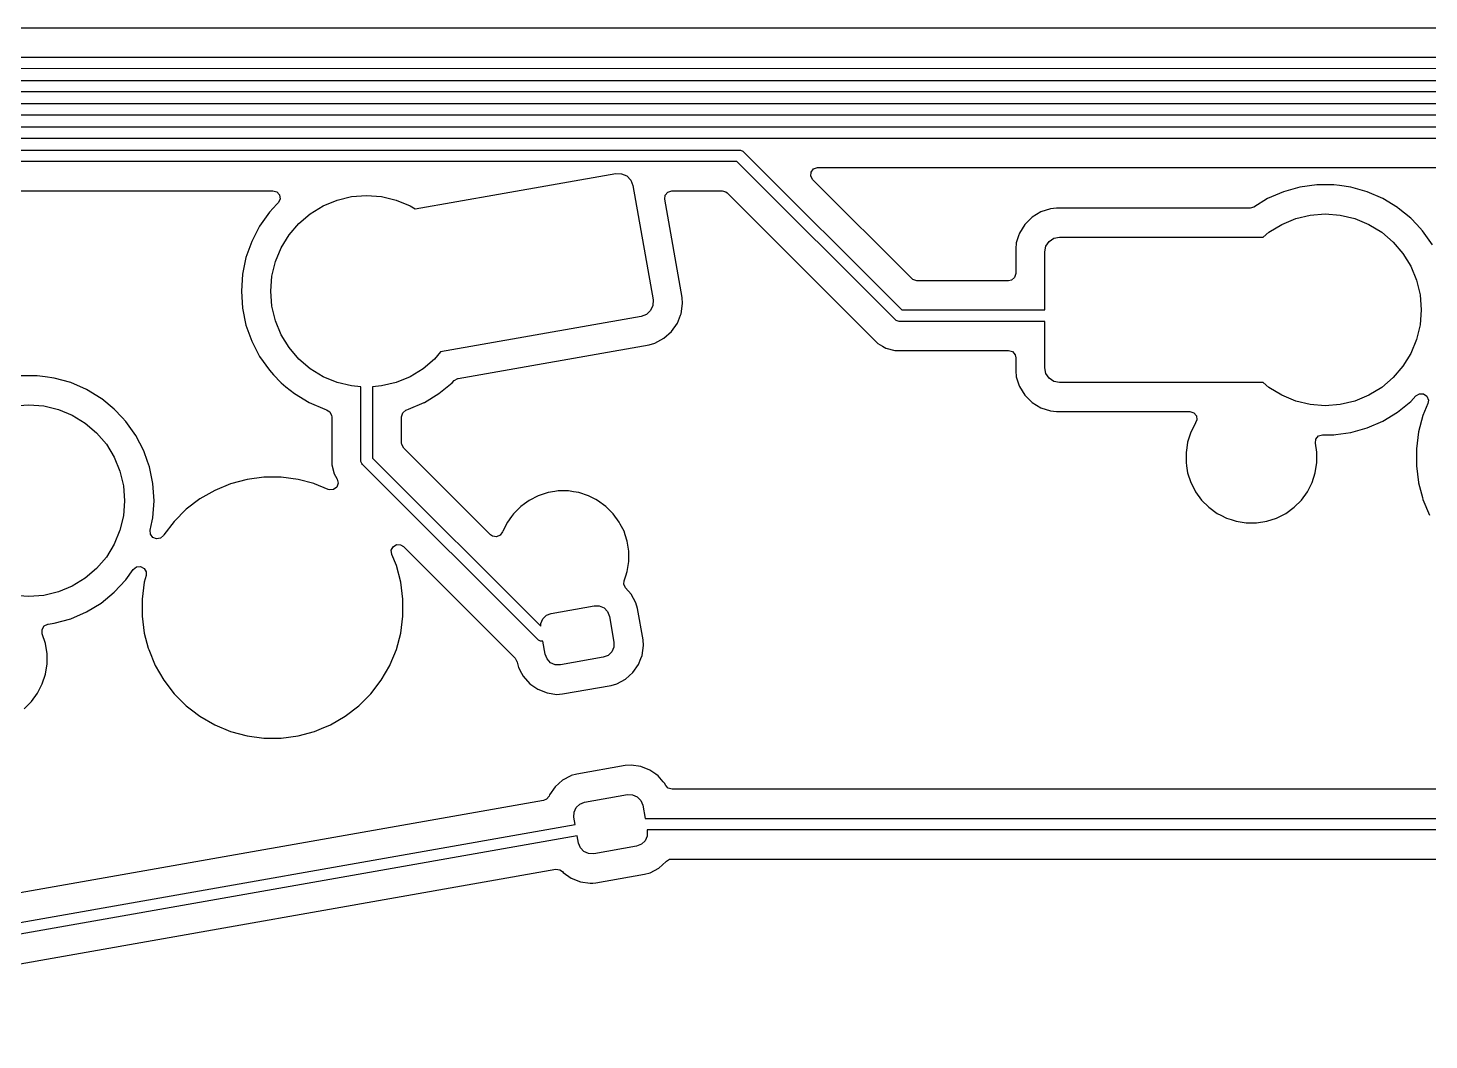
# Model space of a CAD drawing. Header units: millimetres. Extents: x 46 to 4458, y 59 to 1499.
# Drawn here: x 1920.02 to 1944.12, y 895.96 to 913.38 of the extents above; entities that cross this region are included whole.
import ezdxf

# ---------------------------------------------------------------- set-up
doc = ezdxf.new("R2010")
doc.units = ezdxf.units.MM
doc.layers.add('BLACK', color=7, linetype='Continuous')

msp = doc.modelspace()

# ---------------------------------------------------------------- linework, layer by layer
at = {"layer": 'BLACK', "linetype": 'Continuous'}
for p, q in [((1945.64005, 913.37919), (1909.27024, 913.37919)), ((1909.17167, 912.87677), (1945.90135, 912.87868)), ((1945.95965, 912.68061), (1909.22991, 912.67869)), ((1909.33736, 912.47677), (1946.06704, 912.47868)), ((1946.12534, 912.28061), (1909.39559, 912.27869)), ((1909.61456, 912.07677), (1946.23273, 912.07868)), ((1946.29102, 911.88061), (1909.67279, 911.87869)), ((1909.78025, 911.67677), (1946.39841, 911.67868)), ((1946.45671, 911.48061), (1909.83848, 911.47869)), ((1909.94593, 911.27677), (1932.25937, 911.27869)), ((1932.25937, 911.27869), (1932.27888, 911.27677)), ((1932.27888, 911.27677), (1932.31493, 911.26183)), ((1932.31493, 911.26183), (1935.05155, 908.5279)), ((1932.21606, 911.0806), (1910.00417, 911.07869)), ((1934.9527, 908.34666), (1932.21606, 911.0806)), ((1933.4873, 910.82783), (1933.49229, 910.89752)), ((1933.49229, 910.89752), (1933.53416, 910.95345)), ((1933.53416, 910.95345), (1933.59962, 910.97787)), ((1933.59962, 910.97787), (1933.60847, 910.97819)), ((1933.60847, 910.97819), (1946.35053, 910.97819)), ((1928.1156, 910.51843), (1930.13445, 910.87441)), ((1930.13445, 910.87441), (1930.23198, 910.87228)), ((1930.23198, 910.87228), (1930.32126, 910.833)), ((1930.32126, 910.833), (1930.38871, 910.76253)), ((1930.38871, 910.76253), (1930.42407, 910.67162)), ((1930.42407, 910.67162), (1930.77136, 908.70201)), ((1933.52079, 910.76651), (1933.4873, 910.82783)), ((1935.22067, 909.06662), (1933.52079, 910.76651)), ((1942.18852, 910.67989), (1941.89706, 910.63983)), ((1942.48272, 910.67989), (1942.18852, 910.67989)), ((1942.18852, 910.67989), (1942.18852, 910.67989)), ((1942.58071, 910.66642), (1942.48272, 910.67989)), ((1942.48272, 910.67989), (1942.48272, 910.67989)), ((1942.77417, 910.63983), (1942.58071, 910.66642)), ((1910.26554, 910.57819), (1924.23301, 910.57819)), ((1924.23301, 910.57819), (1924.30005, 910.5585)), ((1924.30005, 910.5585), (1924.3458, 910.5057)), ((1924.35575, 910.43654), (1924.32672, 910.37298)), ((1924.3458, 910.5057), (1924.35575, 910.43654)), ((1925.09694, 910.31912), (1925.33614, 910.4182)), ((1925.33614, 910.4182), (1925.5879, 910.47865)), ((1925.5879, 910.47865), (1925.84602, 910.49896)), ((1925.84602, 910.49896), (1926.10414, 910.47865)), ((1926.10414, 910.47865), (1926.3559, 910.4182)), ((1926.3559, 910.4182), (1926.5951, 910.31912)), ((1926.68228, 910.2657), (1928.11559, 910.51843)), ((1928.11559, 910.51843), (1928.1156, 910.51843)), ((1930.97442, 910.43266), (1930.98217, 910.50209)), ((1931.27294, 908.73967), (1930.97442, 910.43266)), ((1930.98217, 910.50209), (1931.02623, 910.55632)), ((1931.02623, 910.55632), (1931.09261, 910.57812)), ((1931.09261, 910.57812), (1931.09654, 910.57819)), ((1931.09654, 910.57819), (1931.95927, 910.57819)), ((1931.95927, 910.57819), (1932.02631, 910.5585)), ((1932.02631, 910.5585), (1932.04695, 910.54187)), ((1932.04695, 910.54187), (1934.52339, 908.06543)), ((1941.34394, 910.44325), (1941.10499, 910.29794)), ((1941.61377, 910.56045), (1941.34394, 910.44325)), ((1941.34394, 910.44325), (1941.34394, 910.44325)), ((1941.89706, 910.63983), (1941.61377, 910.56045)), ((1941.89706, 910.63983), (1941.89706, 910.63983)), ((1942.77418, 910.63983), (1942.77417, 910.63983)), ((1943.05746, 910.56045), (1942.77418, 910.63983)), ((1942.77418, 910.63983), (1942.77418, 910.63983)), ((1943.32729, 910.44325), (1943.05746, 910.56045)), ((1943.3273, 910.44325), (1943.32729, 910.44325)), ((1943.57866, 910.29039), (1943.3273, 910.44325)), ((1924.17395, 910.20928), (1924.0043, 909.96894)), ((1924.30165, 910.34601), (1924.17395, 910.20928)), ((1924.32364, 910.36956), (1924.30165, 910.34601)), ((1924.32672, 910.37298), (1924.32364, 910.36956)), ((1924.67929, 910.01569), (1924.87617, 910.18384)), ((1924.87617, 910.18384), (1925.09694, 910.31912)), ((1926.5951, 910.31912), (1926.68228, 910.2657)), ((1937.44128, 910.2142), (1937.29196, 910.1221)), ((1937.44129, 910.2142), (1937.44128, 910.2142)), ((1937.60782, 910.26939), (1937.44129, 910.2142)), ((1937.7106, 910.27989), (1937.60782, 910.26939)), ((1937.60782, 910.26939), (1937.60782, 910.26939)), ((1937.71062, 910.27989), (1937.7106, 910.27989)), ((1941.04056, 910.27989), (1937.71062, 910.27989)), ((1941.10499, 910.29794), (1941.04056, 910.27989)), ((1942.0775, 910.15907), (1942.33562, 910.17939)), ((1942.33562, 910.17939), (1942.59374, 910.15907)), ((1943.57867, 910.29039), (1943.57866, 910.29039)), ((1943.59106, 910.2803), (1943.57867, 910.29039)), ((1943.57867, 910.29039), (1943.57867, 910.29039)), ((1943.80688, 910.10473), (1943.59106, 910.2803)), ((1924.0043, 909.96894), (1923.86895, 909.70772)), ((1924.0043, 909.96894), (1924.0043, 909.96894)), ((1924.51114, 909.81881), (1924.67929, 910.01569)), ((1937.16791, 909.99805), (1937.07581, 909.84872)), ((1937.29196, 910.1221), (1937.16791, 909.99805)), ((1941.36577, 909.86427), (1941.58654, 909.99955)), ((1941.58654, 909.99955), (1941.82574, 910.09863)), ((1941.82574, 910.09863), (1942.0775, 910.15907)), ((1942.59374, 910.15907), (1942.8455, 910.09863)), ((1942.8455, 910.09863), (1943.0847, 909.99955)), ((1943.0847, 909.99955), (1943.30547, 909.86427)), ((1943.80688, 910.10472), (1943.80688, 910.10473)), ((1943.90724, 909.99727), (1943.80688, 910.10472)), ((1943.80688, 910.10472), (1943.80688, 910.10472)), ((1944.00769, 909.88971), (1943.90724, 909.99727)), ((1923.86895, 909.70772), (1923.77043, 909.43052)), ((1924.37586, 909.59804), (1924.51114, 909.81881)), ((1937.02062, 909.68218), (1937.01012, 909.5794)), ((1937.05998, 909.80096), (1937.02062, 909.68218)), ((1937.02062, 909.68218), (1937.02062, 909.68218)), ((1937.02062, 909.68218), (1937.02062, 909.68218)), ((1937.0758, 909.84872), (1937.05998, 909.80096)), ((1937.07581, 909.84872), (1937.0758, 909.84872)), ((1937.52965, 909.62506), (1937.58384, 909.70616)), ((1937.58384, 909.70616), (1937.66495, 909.76036)), ((1937.66495, 909.76036), (1937.76062, 909.77939)), ((1937.76062, 909.77939), (1939.81062, 909.77939)), ((1939.81062, 909.77939), (1941.26639, 909.77939)), ((1941.26639, 909.77939), (1941.36577, 909.86427)), ((1943.30547, 909.86427), (1943.50235, 909.69611)), ((1943.50235, 909.69611), (1943.6705, 909.49923)), ((1944.17734, 909.64937), (1944.00769, 909.88971)), ((1924.27678, 909.35884), (1924.37586, 909.59804)), ((1937.01012, 909.5794), (1937.01012, 909.1543)), ((1937.51062, 909.52939), (1937.52965, 909.62506)), ((1937.51062, 908.52855), (1937.51062, 909.52939)), ((1943.6705, 909.49923), (1943.80578, 909.27847)), ((1923.77042, 909.4305), (1923.71057, 909.14247)), ((1923.77043, 909.43052), (1923.77042, 909.4305)), ((1924.21633, 909.10708), (1924.27678, 909.35884)), ((1943.80578, 909.27847), (1943.90486, 909.03927)), ((1923.71057, 909.14247), (1923.69049, 908.84896)), ((1923.71057, 909.14247), (1923.71057, 909.14247)), ((1924.19602, 908.84896), (1924.21633, 909.10708)), ((1935.24131, 909.04999), (1935.22067, 909.06662)), ((1935.30835, 909.0303), (1935.24131, 909.04999)), ((1936.88612, 909.0303), (1935.30835, 909.0303)), ((1936.93763, 909.04151), (1936.88612, 909.0303)), ((1936.99043, 909.08726), (1936.93763, 909.04151)), ((1937.01012, 909.1543), (1936.99043, 909.08726)), ((1943.90486, 909.03927), (1943.96531, 908.7875)), ((1923.69049, 908.84896), (1923.71057, 908.55545)), ((1924.21633, 908.59084), (1924.19602, 908.84896)), ((1931.28045, 908.63662), (1931.27294, 908.73967)), ((1943.96531, 908.7875), (1943.98562, 908.52939)), ((1923.71057, 908.55545), (1923.71057, 908.55545)), ((1923.71057, 908.55545), (1923.77042, 908.26742)), ((1924.27678, 908.33908), (1924.21633, 908.59084)), ((1930.72995, 908.5152), (1930.65949, 908.44775)), ((1930.76924, 908.60448), (1930.72995, 908.5152)), ((1930.77136, 908.70201), (1930.76924, 908.60448)), ((1931.25502, 908.46303), (1931.28045, 908.63662)), ((1935.05155, 908.5279), (1937.51062, 908.52855)), ((1943.98562, 908.52939), (1943.96531, 908.27127)), ((1923.77042, 908.26742), (1923.77043, 908.2674)), ((1923.77043, 908.2674), (1923.86895, 907.9902)), ((1924.37586, 908.09988), (1924.27678, 908.33908)), ((1930.56857, 908.41239), (1928.6482, 908.07378)), ((1930.65949, 908.44775), (1930.56857, 908.41239)), ((1931.08962, 908.15627), (1931.19025, 908.29998)), ((1931.19025, 908.29998), (1931.24415, 908.43565)), ((1931.24415, 908.43565), (1931.25502, 908.46302)), ((1931.25502, 908.46302), (1931.25502, 908.46303)), ((1931.25502, 908.46303), (1931.25502, 908.46303)), ((1934.98875, 908.33172), (1934.9527, 908.34666)), ((1935.00825, 908.3298), (1934.98875, 908.33172)), ((1937.51062, 908.33047), (1935.00825, 908.3298)), ((1937.51062, 907.52939), (1937.51062, 908.33047)), ((1943.96531, 908.27127), (1943.90486, 908.01951)), ((1924.51114, 907.87911), (1924.37586, 908.09988)), ((1928.6482, 908.07378), (1927.11648, 907.80369)), ((1928.6482, 908.07378), (1928.6482, 908.07378)), ((1930.80414, 907.95637), (1930.95856, 908.03963)), ((1930.95856, 908.03963), (1931.08962, 908.15627)), ((1934.52339, 908.06543), (1934.5234, 908.06542)), ((1934.5234, 908.06542), (1934.52773, 908.06109)), ((1934.52773, 908.06109), (1934.52773, 908.06109)), ((1934.52773, 908.06109), (1934.63954, 907.94928)), ((1943.90486, 908.01951), (1943.80578, 907.7803)), ((1923.86895, 907.9902), (1924.0043, 907.72898)), ((1924.67929, 907.68223), (1924.51114, 907.87911)), ((1927.11648, 907.80369), (1927.01275, 907.68223)), ((1928.58738, 907.55483), (1930.70473, 907.92818)), ((1930.70473, 907.92818), (1930.80414, 907.95637)), ((1934.63954, 907.94928), (1934.7192, 907.90329)), ((1934.7192, 907.90329), (1934.77647, 907.87023)), ((1934.77647, 907.87023), (1934.9292, 907.8293)), ((1934.9292, 907.8293), (1934.9292, 907.8293)), ((1934.9292, 907.8293), (1935.09491, 907.8293)), ((1935.09491, 907.8293), (1935.09492, 907.8293)), ((1935.09492, 907.8293), (1936.88612, 907.8293)), ((1936.88612, 907.8293), (1936.95316, 907.80962)), ((1936.95316, 907.80962), (1936.99891, 907.75681)), ((1936.99891, 907.75681), (1937.01012, 907.7053)), ((1943.80578, 907.7803), (1943.6705, 907.55954)), ((1924.0043, 907.72898), (1924.0043, 907.72898)), ((1924.0043, 907.72898), (1924.17395, 907.48864)), ((1924.87617, 907.51408), (1924.67929, 907.68223)), ((1925.09694, 907.3788), (1924.87617, 907.51408)), ((1926.81587, 907.51408), (1926.5951, 907.3788)), ((1927.01275, 907.68223), (1926.81587, 907.51408)), ((1927.42209, 907.34936), (1928.58738, 907.55483)), ((1928.58738, 907.55483), (1928.58738, 907.55483)), ((1937.01012, 907.7053), (1937.01012, 907.47937)), ((1937.52965, 907.43372), (1937.51062, 907.52939)), ((1943.6705, 907.55954), (1943.50235, 907.36266)), ((1920.18065, 907.39538), (1919.88646, 907.39538)), ((1920.18066, 907.39538), (1920.18065, 907.39538)), ((1920.31737, 907.37659), (1920.18066, 907.39538)), ((1920.47211, 907.35532), (1920.31737, 907.37659)), ((1920.47212, 907.35532), (1920.47211, 907.35532)), ((1920.47211, 907.35532), (1920.47211, 907.35532)), ((1920.7554, 907.27595), (1920.47212, 907.35532)), ((1921.02523, 907.15875), (1920.7554, 907.27595)), ((1924.17395, 907.48864), (1924.24482, 907.41276)), ((1924.24482, 907.41276), (1924.37259, 907.27595)), ((1924.37259, 907.27595), (1924.37476, 907.27362)), ((1924.37476, 907.27362), (1924.4586, 907.20542)), ((1925.33614, 907.27972), (1925.09694, 907.3788)), ((1925.5879, 907.21927), (1925.33614, 907.27972)), ((1926.3559, 907.27972), (1926.10414, 907.21927)), ((1926.5951, 907.3788), (1926.3559, 907.27972)), ((1927.08907, 907.08796), (1927.31728, 907.27363)), ((1927.31728, 907.27363), (1927.35301, 907.31189)), ((1927.35301, 907.31189), (1927.41315, 907.34744)), ((1927.41315, 907.34744), (1927.42209, 907.34936)), ((1937.01012, 907.47937), (1937.02062, 907.37659)), ((1937.02062, 907.37659), (1937.02062, 907.37659)), ((1937.02062, 907.37659), (1937.06622, 907.23898)), ((1937.58384, 907.35261), (1937.52965, 907.43372)), ((1937.66495, 907.29842), (1937.58384, 907.35261)), ((1937.76062, 907.27939), (1937.66495, 907.29842)), ((1939.68562, 907.27939), (1937.76062, 907.27939)), ((1941.26639, 907.27939), (1939.68562, 907.27939)), ((1941.36577, 907.19451), (1941.26639, 907.27939)), ((1943.50235, 907.36266), (1943.30547, 907.19451)), ((1921.02524, 907.15874), (1921.02523, 907.15875)), ((1921.2766, 907.00588), (1921.02524, 907.15874)), ((1924.4586, 907.20542), (1924.60297, 907.08796)), ((1924.60297, 907.08796), (1924.60297, 907.08796)), ((1924.60297, 907.08796), (1924.60297, 907.08796)), ((1924.60297, 907.08796), (1924.85434, 906.9351)), ((1925.7471, 907.20675), (1925.5879, 907.21927)), ((1925.74794, 905.91883), (1925.7471, 907.20675)), ((1926.10414, 907.21927), (1925.94519, 907.20677)), ((1925.94519, 907.20677), (1925.94599, 905.97711)), ((1926.84029, 906.93668), (1927.08907, 907.08796)), ((1937.06622, 907.23898), (1937.07581, 907.21005)), ((1937.07581, 907.21005), (1937.16791, 907.06073)), ((1937.16791, 907.06073), (1937.29196, 906.93668)), ((1941.58654, 907.05923), (1941.36577, 907.19451)), ((1941.82574, 906.96014), (1941.58654, 907.05923)), ((1943.0847, 907.05923), (1942.8455, 906.96014)), ((1943.30547, 907.19451), (1943.0847, 907.05923)), ((1943.80688, 906.95405), (1943.89511, 907.04852)), ((1943.89511, 907.04852), (1943.95525, 907.08408)), ((1943.95525, 907.08408), (1944.02507, 907.08148)), ((1944.02507, 907.08148), (1944.0824, 907.04154)), ((1944.0824, 907.04154), (1944.10904, 906.97695)), ((1919.77544, 906.87457), (1920.03356, 906.89488)), ((1920.03356, 906.89488), (1920.29167, 906.87457)), ((1920.29167, 906.87457), (1920.54343, 906.81413)), ((1920.54343, 906.81413), (1920.78264, 906.71504)), ((1921.27661, 907.00588), (1921.2766, 907.00588)), ((1921.2766, 907.00588), (1921.2766, 907.00588)), ((1921.28957, 906.99533), (1921.27661, 907.00588)), ((1921.50481, 906.82022), (1921.28957, 906.99533)), ((1921.50482, 906.82022), (1921.50481, 906.82022)), ((1921.50481, 906.82022), (1921.50481, 906.82022)), ((1921.63869, 906.67688), (1921.50482, 906.82022)), ((1924.85434, 906.9351), (1924.85434, 906.9351)), ((1924.85434, 906.9351), (1925.12418, 906.81789)), ((1925.12418, 906.81789), (1925.15497, 906.80927)), ((1925.15497, 906.80927), (1925.21422, 906.77222)), ((1926.4662, 906.7569), (1926.51901, 906.80266)), ((1926.51901, 906.80266), (1926.53707, 906.80927)), ((1926.53707, 906.80927), (1926.56786, 906.81789)), ((1926.56786, 906.81789), (1926.83769, 906.9351)), ((1926.56786, 906.81789), (1926.56786, 906.81789)), ((1926.83769, 906.9351), (1926.8377, 906.9351)), ((1926.8377, 906.9351), (1926.84029, 906.93668)), ((1937.29196, 906.93668), (1937.44129, 906.84457)), ((1937.44129, 906.84457), (1937.60782, 906.78939)), ((1937.60782, 906.78939), (1937.71061, 906.77889)), ((1942.0775, 906.8997), (1941.82574, 906.96014)), ((1942.33562, 906.87939), (1942.0775, 906.8997)), ((1942.59374, 906.8997), (1942.33562, 906.87939)), ((1942.8455, 906.96014), (1942.59374, 906.8997)), ((1943.57867, 906.76839), (1943.80688, 906.95405)), ((1944.10029, 906.91643), (1944.01577, 906.71238)), ((1944.10904, 906.97695), (1944.10029, 906.91643)), ((1920.78264, 906.71504), (1921.0034, 906.57976)), ((1921.0034, 906.57976), (1921.20028, 906.41161)), ((1921.70562, 906.60521), (1921.63869, 906.67688)), ((1921.87527, 906.36487), (1921.70562, 906.60521)), ((1925.21422, 906.77222), (1925.24403, 906.70903)), ((1925.24403, 906.70903), (1925.24552, 906.68986)), ((1925.24552, 906.68986), (1925.24552, 906.02501)), ((1926.44652, 906.68986), (1926.4662, 906.7569)), ((1926.44652, 906.23843), (1926.44652, 906.68986)), ((1937.71061, 906.77889), (1939.63774, 906.77889)), ((1939.63774, 906.77889), (1939.63775, 906.77889)), ((1939.63775, 906.77889), (1940.00467, 906.77889)), ((1940.00467, 906.77889), (1940.07171, 906.7592)), ((1940.10301, 906.57928), (1940.02258, 906.42143)), ((1940.07171, 906.7592), (1940.11746, 906.7064)), ((1940.10499, 906.58201), (1940.10301, 906.57928)), ((1940.1274, 906.63724), (1940.10499, 906.58201)), ((1940.11746, 906.7064), (1940.1274, 906.63724)), ((1943.05746, 906.49832), (1943.3273, 906.61553)), ((1943.3273, 906.61553), (1943.57867, 906.76839)), ((1944.01577, 906.71238), (1943.93962, 906.42818)), ((1921.20028, 906.41161), (1921.36843, 906.21473)), ((1921.87528, 906.36486), (1921.87527, 906.36487)), ((1922.01063, 906.10365), (1921.87528, 906.36486)), ((1921.87528, 906.36486), (1921.87528, 906.36486)), ((1940.02258, 906.42143), (1939.96783, 906.25294)), ((1940.02258, 906.42143), (1940.02258, 906.42143)), ((1942.17512, 906.30478), (1942.22012, 906.35823)), ((1942.22012, 906.35823), (1942.28687, 906.37887)), ((1942.28687, 906.37887), (1942.28864, 906.37889)), ((1942.28864, 906.37889), (1942.48272, 906.37889)), ((1942.48272, 906.37889), (1942.51414, 906.38321)), ((1942.51414, 906.38321), (1942.77417, 906.41895)), ((1942.77417, 906.41895), (1943.05746, 906.49832)), ((1943.93962, 906.42818), (1943.90122, 906.1365)), ((1921.36843, 906.21473), (1921.50372, 905.99397)), ((1922.07651, 905.91828), (1922.01063, 906.10365)), ((1926.44935, 906.21208), (1926.44652, 906.23843)), ((1926.48284, 906.15075), (1926.44935, 906.21208)), ((1927.28228, 905.35131), (1926.48284, 906.15075)), ((1939.94517, 906.10983), (1939.94012, 906.07797)), ((1939.94012, 906.07797), (1939.94012, 905.90081)), ((1939.96783, 906.25294), (1939.94517, 906.10983)), ((1942.16617, 906.23549), (1942.17512, 906.30478)), ((1942.19112, 906.07797), (1942.16617, 906.23549)), ((1942.19112, 905.90081), (1942.19112, 906.07797)), ((1943.90122, 906.1365), (1943.90122, 906.13649)), ((1943.90122, 906.13649), (1943.90122, 905.84229)), ((1921.50372, 905.99397), (1921.6028, 905.75476)), ((1922.10915, 905.82644), (1922.07651, 905.91828)), ((1922.10915, 905.82643), (1922.10915, 905.82644)), ((1922.15064, 905.62678), (1922.10915, 905.82643)), ((1925.24552, 906.02501), (1925.24552, 906.02499)), ((1925.24552, 906.02499), (1925.24552, 905.85928)), ((1925.24552, 905.85928), (1925.24552, 905.85928)), ((1925.24552, 905.85928), (1925.28644, 905.70655)), ((1925.76287, 905.88278), (1925.74794, 905.91883)), ((1925.77531, 905.86762), (1925.76287, 905.88278)), ((1928.80063, 902.84502), (1925.77531, 905.86762)), ((1925.94599, 905.97711), (1928.84012, 903.08558)), ((1939.94012, 905.90081), (1939.94945, 905.8419)), ((1939.94945, 905.8419), (1939.96783, 905.72583)), ((1942.16341, 905.72583), (1942.19112, 905.90081)), ((1943.90122, 905.84229), (1943.90122, 905.84227)), ((1943.90122, 905.84227), (1943.93873, 905.55735)), ((1921.6028, 905.75476), (1921.66324, 905.503)), ((1922.169, 905.53839), (1922.15064, 905.62678)), ((1923.78794, 905.61107), (1923.50375, 905.53492)), ((1924.07962, 905.64947), (1923.78794, 905.61107)), ((1924.07963, 905.64947), (1924.07962, 905.64947)), ((1924.37385, 905.64947), (1924.07963, 905.64947)), ((1924.07963, 905.64947), (1924.07963, 905.64947)), ((1924.37386, 905.64947), (1924.37385, 905.64947)), ((1924.37385, 905.64947), (1924.37385, 905.64947)), ((1924.66554, 905.61107), (1924.37386, 905.64947)), ((1924.93677, 905.53839), (1924.66554, 905.61107)), ((1924.66554, 905.61107), (1924.66554, 905.61107)), ((1924.66554, 905.61107), (1924.66554, 905.61107)), ((1925.28644, 905.70655), (1925.30846, 905.66841)), ((1925.30846, 905.66841), (1925.30846, 905.66841)), ((1925.30846, 905.66841), (1925.30846, 905.66841)), ((1925.30846, 905.66841), (1925.33987, 905.61402)), ((1925.33987, 905.61402), (1925.35634, 905.54612)), ((1939.96783, 905.72583), (1940.02258, 905.55735)), ((1942.10866, 905.55735), (1942.16341, 905.72583)), ((1921.66324, 905.503), (1921.68356, 905.24488)), ((1922.18908, 905.24488), (1922.169, 905.53839)), ((1923.23193, 905.42233), (1922.97715, 905.27523)), ((1923.23195, 905.42234), (1923.23193, 905.42233)), ((1923.50375, 905.53492), (1923.23195, 905.42234)), ((1924.94973, 905.53492), (1924.93677, 905.53839)), ((1925.18503, 905.43746), (1924.94973, 905.53492)), ((1925.20901, 905.43026), (1925.18503, 905.43746)), ((1925.27856, 905.4369), (1925.20901, 905.43026)), ((1925.33348, 905.48009), (1925.27856, 905.4369)), ((1925.35634, 905.54612), (1925.33348, 905.48009)), ((1927.97669, 904.6569), (1927.28228, 905.35131)), ((1928.96601, 905.38499), (1928.79752, 905.33025)), ((1929.08266, 905.40347), (1928.96601, 905.38499)), ((1929.14098, 905.4127), (1929.08266, 905.40347)), ((1929.31814, 905.4127), (1929.14098, 905.4127)), ((1929.40147, 905.39951), (1929.31814, 905.4127)), ((1929.49312, 905.38499), (1929.40147, 905.39951)), ((1929.6616, 905.33025), (1929.49312, 905.38499)), ((1940.02258, 905.55735), (1940.02258, 905.55735)), ((1940.02258, 905.55735), (1940.08446, 905.43589)), ((1940.08446, 905.43589), (1940.10301, 905.3995)), ((1940.10301, 905.3995), (1940.20714, 905.25617)), ((1941.9241, 905.25617), (1942.02823, 905.3995)), ((1942.02823, 905.3995), (1942.10866, 905.55735)), ((1943.93873, 905.55735), (1943.93962, 905.55059)), ((1943.93962, 905.55059), (1944.00665, 905.30044)), ((1921.68356, 905.24488), (1921.66324, 904.98677)), ((1922.169, 904.95137), (1922.18908, 905.24488)), ((1922.97713, 905.27522), (1922.74373, 905.09612)), ((1922.97715, 905.27523), (1922.97713, 905.27522)), ((1928.49635, 905.14568), (1928.37108, 905.02042)), ((1928.56127, 905.19285), (1928.49635, 905.14569)), ((1928.49635, 905.14569), (1928.49635, 905.14568)), ((1928.49635, 905.14568), (1928.49635, 905.14568)), ((1928.63967, 905.24982), (1928.56127, 905.19285)), ((1928.79752, 905.33025), (1928.63967, 905.24982)), ((1928.79752, 905.33025), (1928.79752, 905.33025)), ((1929.66161, 905.33025), (1929.6616, 905.33025)), ((1929.78692, 905.26639), (1929.66161, 905.33025)), ((1929.81945, 905.24982), (1929.78692, 905.26639)), ((1929.96278, 905.14569), (1929.81945, 905.24982)), ((1930.08805, 905.02042), (1929.96278, 905.14569)), ((1940.20714, 905.25617), (1940.33241, 905.1309)), ((1940.33241, 905.1309), (1940.47573, 905.02677)), ((1941.65551, 905.02677), (1941.79883, 905.1309)), ((1941.79883, 905.1309), (1941.9241, 905.25617)), ((1944.00665, 905.30044), (1944.01577, 905.26639)), ((1944.01577, 905.26639), (1944.12835, 904.99459)), ((1921.66324, 904.98677), (1921.6028, 904.735)), ((1922.12417, 904.73563), (1922.15795, 904.89816)), ((1922.15795, 904.89816), (1922.169, 904.95137)), ((1922.53569, 904.88808), (1922.35659, 904.65468)), ((1922.74372, 905.09612), (1922.53569, 904.88809)), ((1922.53569, 904.88809), (1922.53569, 904.88808)), ((1922.74373, 905.09612), (1922.74372, 905.09612)), ((1928.26695, 904.87709), (1928.18652, 904.71925)), ((1928.33801, 904.97491), (1928.26695, 904.87709)), ((1928.37108, 905.02042), (1928.33801, 904.97491)), ((1928.37108, 905.02042), (1928.37108, 905.02042)), ((1928.37108, 905.02042), (1928.37108, 905.02042)), ((1930.19218, 904.87709), (1930.08805, 905.02042)), ((1930.20934, 904.84342), (1930.19218, 904.87709)), ((1940.47573, 905.02677), (1940.5389, 904.99458)), ((1940.5389, 904.99458), (1940.63358, 904.94635)), ((1940.63358, 904.94635), (1940.63358, 904.94634)), ((1940.63358, 904.94634), (1940.71782, 904.91897)), ((1940.71782, 904.91897), (1940.80206, 904.8916)), ((1940.80206, 904.8916), (1940.97704, 904.86389)), ((1940.97704, 904.86389), (1940.97704, 904.86389)), ((1940.97704, 904.86389), (1941.1542, 904.86389)), ((1941.1542, 904.86389), (1941.32917, 904.8916)), ((1941.1542, 904.86389), (1941.1542, 904.86389)), ((1941.32917, 904.8916), (1941.49766, 904.94635)), ((1941.49766, 904.94635), (1941.65551, 905.02677)), ((1921.6028, 904.735), (1921.50372, 904.4958)), ((1922.1284, 904.66985), (1922.12417, 904.73563)), ((1922.16892, 904.61293), (1922.1284, 904.66985)), ((1922.35296, 904.64839), (1922.30239, 904.60018)), ((1922.35658, 904.65466), (1922.35296, 904.64839)), ((1922.35659, 904.65468), (1922.35658, 904.65466)), ((1928.00966, 904.6333), (1927.97669, 904.6569)), ((1928.07851, 904.62139), (1928.00966, 904.6333)), ((1928.14286, 904.64859), (1928.07851, 904.62139)), ((1928.1823, 904.70626), (1928.14286, 904.64859)), ((1928.18652, 904.71925), (1928.1823, 904.70626)), ((1930.27261, 904.71925), (1930.20934, 904.84342)), ((1930.27261, 904.71924), (1930.27261, 904.71925)), ((1930.29359, 904.65467), (1930.27261, 904.71924)), ((1930.32735, 904.55076), (1930.29359, 904.65467)), ((1921.50372, 904.4958), (1921.36843, 904.27504)), ((1922.23379, 904.58696), (1922.16892, 904.61293)), ((1922.30239, 904.60018), (1922.23379, 904.58696)), ((1926.26915, 904.39059), (1926.30043, 904.45307)), ((1926.27662, 904.32112), (1926.26915, 904.39059)), ((1926.30043, 904.45307), (1926.36052, 904.48872)), ((1926.36052, 904.48872), (1926.43034, 904.48623)), ((1926.43034, 904.48623), (1926.47886, 904.45626)), ((1926.47886, 904.45626), (1928.39788, 902.53724)), ((1930.35506, 904.37578), (1930.32735, 904.55076)), ((1921.36843, 904.27504), (1921.20028, 904.07816)), ((1926.35659, 904.12806), (1926.27662, 904.32112)), ((1930.32735, 904.02365), (1930.35506, 904.19862)), ((1930.35506, 904.19862), (1930.35506, 904.37578)), ((1921.0034, 903.91), (1920.78264, 903.77472)), ((1921.20028, 904.07816), (1921.0034, 903.91)), ((1921.70562, 903.88456), (1921.83003, 904.06081)), ((1921.83003, 904.06081), (1921.88477, 904.10422)), ((1921.88477, 904.10422), (1921.9543, 904.11115)), ((1921.9543, 904.11115), (1922.01653, 904.07939)), ((1922.01653, 904.07939), (1922.05172, 904.01903)), ((1922.05111, 903.95721), (1922.02074, 903.84387)), ((1922.05172, 904.01903), (1922.05111, 903.95721)), ((1926.43274, 903.84387), (1926.35659, 904.12806)), ((1930.27538, 903.86369), (1930.30364, 903.95068)), ((1930.30364, 903.95068), (1930.32735, 904.02365)), ((1920.54343, 903.67564), (1920.29167, 903.6152)), ((1920.78264, 903.77472), (1920.54343, 903.67564)), ((1921.27661, 903.48388), (1921.50482, 903.66955)), ((1921.50482, 903.66955), (1921.70562, 903.88456)), ((1922.02074, 903.84387), (1921.98234, 903.55219)), ((1922.02074, 903.84387), (1922.02074, 903.84387)), ((1926.47114, 903.55218), (1926.43274, 903.84387)), ((1930.27081, 903.8061), (1930.27538, 903.86369)), ((1930.30067, 903.74294), (1930.27081, 903.8061)), ((1930.39777, 903.63383), (1930.30067, 903.74294)), ((1920.03356, 903.59488), (1919.77544, 903.6152)), ((1920.29167, 903.6152), (1920.03356, 903.59488)), ((1921.02524, 903.33102), (1921.27661, 903.48388)), ((1921.98234, 903.55219), (1921.98234, 903.55217)), ((1921.98234, 903.55217), (1921.98234, 903.25797)), ((1926.47114, 903.25796), (1926.47114, 903.55218)), ((1929.02175, 903.30621), (1929.76036, 903.43645)), ((1929.76036, 903.43645), (1929.84813, 903.43454)), ((1929.84813, 903.43454), (1929.92849, 903.39918)), ((1930.47826, 903.48455), (1930.39777, 903.63383)), ((1930.50551, 903.38846), (1930.47826, 903.48455)), ((1920.47211, 903.13444), (1920.7554, 903.21382)), ((1920.7554, 903.21382), (1921.02524, 903.33102)), ((1921.98234, 903.25797), (1921.98234, 903.25795)), ((1921.98234, 903.25795), (1922.02072, 902.96641)), ((1926.43274, 902.96627), (1926.47114, 903.25796)), ((1928.84116, 903.13333), (1928.87652, 903.21369)), ((1928.87652, 903.21369), (1928.93993, 903.2744)), ((1928.93993, 903.2744), (1929.02175, 903.30621)), ((1929.92849, 903.39918), (1929.98919, 903.33576)), ((1929.98919, 903.33576), (1930.02101, 903.25394)), ((1930.02101, 903.25394), (1930.09915, 902.81078)), ((1930.60045, 902.85008), (1930.50551, 903.38846)), ((1920.26372, 903.02864), (1920.2998, 903.08847)), ((1920.26572, 902.9588), (1920.26372, 903.02864)), ((1920.26696, 902.95498), (1920.26572, 902.9588)), ((1920.3217, 902.78649), (1920.26696, 902.95498)), ((1920.26696, 902.95498), (1920.26696, 902.95498)), ((1920.2998, 903.08847), (1920.3625, 903.1193)), ((1920.3625, 903.1193), (1920.36675, 903.11996)), ((1920.36675, 903.11996), (1920.47211, 903.13444)), ((1922.02072, 902.96641), (1922.02074, 902.96627)), ((1922.02074, 902.96627), (1922.09038, 902.70639)), ((1926.35659, 902.68208), (1926.43274, 902.96627)), ((1928.84012, 903.08558), (1928.84116, 903.13333)), ((1920.34942, 902.61152), (1920.3217, 902.78649)), ((1922.09038, 902.70639), (1922.09689, 902.68208)), ((1928.83668, 902.83009), (1928.80063, 902.84502)), ((1928.85619, 902.82817), (1928.83668, 902.83009)), ((1928.87756, 902.82823), (1928.85619, 902.82817)), ((1928.91738, 902.6024), (1928.87756, 902.82823)), ((1930.09724, 902.72301), (1930.06188, 902.64265)), ((1930.09915, 902.81078), (1930.09724, 902.72301)), ((1930.58312, 902.58265), (1930.6077, 902.75046)), ((1930.6077, 902.75046), (1930.60045, 902.85008)), ((1920.34942, 902.43436), (1920.34942, 902.61152)), ((1922.09689, 902.68208), (1922.20947, 902.41028)), ((1926.24939, 902.42327), (1926.35659, 902.68208)), ((1926.35659, 902.68208), (1926.35659, 902.68208)), ((1926.35659, 902.68208), (1926.35659, 902.68208)), ((1928.39788, 902.53724), (1928.43137, 902.47591)), ((1928.43137, 902.47591), (1928.43232, 902.47109)), ((1928.43232, 902.47109), (1928.43288, 902.46788)), ((1928.43288, 902.46788), (1928.43289, 902.46788)), ((1928.43289, 902.46788), (1928.46013, 902.37179)), ((1928.9492, 902.52058), (1928.91738, 902.6024)), ((1929.00991, 902.45716), (1928.9492, 902.52058)), ((1929.09027, 902.4218), (1929.00991, 902.45716)), ((1929.91664, 902.55012), (1929.17804, 902.41989)), ((1929.99846, 902.58194), (1929.91664, 902.55012)), ((1930.06188, 902.64265), (1929.99846, 902.58194)), ((1930.52051, 902.42505), (1930.5608, 902.52648)), ((1930.5608, 902.52648), (1930.58312, 902.58265)), ((1920.26696, 902.0909), (1920.3217, 902.25938)), ((1920.3217, 902.25938), (1920.34942, 902.43436)), ((1922.20947, 902.41028), (1922.20948, 902.41026)), ((1922.20948, 902.41026), (1922.35658, 902.15548)), ((1926.0969, 902.15547), (1926.244, 902.41027)), ((1926.244, 902.41027), (1926.24939, 902.42327)), ((1928.46013, 902.37179), (1928.46013, 902.37179)), ((1928.46013, 902.37179), (1928.46013, 902.37179)), ((1928.46013, 902.37179), (1928.5114, 902.2767)), ((1928.5114, 902.2767), (1928.54063, 902.2225)), ((1928.54063, 902.2225), (1928.65337, 902.09581)), ((1929.17804, 902.41989), (1929.09027, 902.4218)), ((1930.29654, 902.17336), (1930.42323, 902.28611)), ((1930.42323, 902.28611), (1930.52051, 902.42504)), ((1930.52051, 902.42504), (1930.52051, 902.42505)), ((1930.52051, 902.42505), (1930.52051, 902.42505)), ((1920.18653, 901.93305), (1920.26696, 902.0909)), ((1922.35658, 902.15548), (1922.35659, 902.15547)), ((1922.35659, 902.15547), (1922.53569, 901.92206)), ((1925.91779, 901.92206), (1926.0969, 902.15547)), ((1928.65337, 902.09581), (1928.65337, 902.09581)), ((1928.65337, 902.09581), (1928.7923, 901.99854)), ((1928.7923, 901.99854), (1928.7923, 901.99854)), ((1928.7923, 901.99854), (1928.94991, 901.93592)), ((1929.21734, 901.9186), (1930.05116, 902.06562)), ((1930.05116, 902.06562), (1930.14726, 902.09287)), ((1930.14726, 902.09287), (1930.29654, 902.17336)), ((1919.95713, 901.66445), (1920.0824, 901.78972)), ((1920.0824, 901.78972), (1920.18653, 901.93305)), ((1922.53569, 901.92206), (1922.53569, 901.92205)), ((1922.53569, 901.92205), (1922.74372, 901.71403)), ((1925.70975, 901.71402), (1925.91779, 901.92206)), ((1928.94991, 901.93592), (1929.11772, 901.91134)), ((1929.11772, 901.91134), (1929.16154, 901.91453)), ((1929.11772, 901.91134), (1929.11772, 901.91134)), ((1929.11772, 901.91134), (1929.11772, 901.91134)), ((1929.16154, 901.91453), (1929.21734, 901.9186)), ((1922.74372, 901.71403), (1922.74373, 901.71402)), ((1922.74373, 901.71402), (1922.8358, 901.64337)), ((1922.8358, 901.64337), (1922.97714, 901.53492)), ((1922.97714, 901.53492), (1922.97715, 901.53491)), ((1922.97715, 901.53491), (1923.23193, 901.38781)), ((1925.22154, 901.38781), (1925.47634, 901.53492)), ((1925.47634, 901.53492), (1925.70975, 901.71402)), ((1923.23193, 901.38781), (1923.23195, 901.38781)), ((1923.23195, 901.38781), (1923.50375, 901.27522)), ((1923.50375, 901.27522), (1923.50375, 901.27522)), ((1923.50375, 901.27522), (1923.50375, 901.27522)), ((1923.50375, 901.27522), (1923.78794, 901.19907)), ((1924.66554, 901.19907), (1924.94973, 901.27522)), ((1924.94973, 901.27522), (1925.07064, 901.32531)), ((1925.07064, 901.32531), (1925.22153, 901.38781)), ((1925.22153, 901.38781), (1925.22154, 901.38781)), ((1925.22154, 901.38781), (1925.22154, 901.38781)), ((1923.78794, 901.19907), (1924.07963, 901.16067)), ((1924.07963, 901.16067), (1924.07964, 901.16067)), ((1924.07964, 901.16067), (1924.37384, 901.16067)), ((1924.37384, 901.16067), (1924.37385, 901.16067)), ((1924.37385, 901.16067), (1924.66554, 901.19907)), ((1929.46027, 900.54085), (1929.36418, 900.5136)), ((1929.46028, 900.54085), (1929.46027, 900.54085)), ((1930.29409, 900.68788), (1929.46028, 900.54085)), ((1930.29411, 900.68788), (1930.29409, 900.68788)), ((1930.39371, 900.69513), (1930.29411, 900.68788)), ((1930.56152, 900.67055), (1930.39371, 900.69513)), ((1930.71914, 900.60794), (1930.56152, 900.67055)), ((1930.56152, 900.67055), (1930.56152, 900.67055)), ((1930.82206, 900.53587), (1930.71913, 900.60794)), ((1930.71913, 900.60794), (1930.71914, 900.60794)), ((1930.85806, 900.51066), (1930.82206, 900.53587)), ((1929.0882, 900.32036), (1928.99093, 900.18143)), ((1929.08821, 900.32036), (1929.0882, 900.32036)), ((1929.2149, 900.43311), (1929.08821, 900.32036)), ((1929.3553, 900.50881), (1929.2149, 900.43311)), ((1929.36418, 900.5136), (1929.3553, 900.50881)), ((1929.36418, 900.5136), (1929.36418, 900.5136)), ((1929.36418, 900.5136), (1929.36418, 900.5136)), ((1929.36418, 900.5136), (1929.36418, 900.5136)), ((1930.94895, 900.40853), (1930.85806, 900.51066)), ((1930.85806, 900.51066), (1930.85806, 900.51066)), ((1930.97081, 900.38397), (1930.94895, 900.40853)), ((1930.99238, 900.34395), (1930.97081, 900.38397)), ((1931.03449, 900.29849), (1930.99238, 900.34395)), ((1931.10153, 900.2788), (1931.03449, 900.29849)), ((1928.88914, 900.08475), (1912.2262, 897.14662)), ((1928.93979, 900.10604), (1928.88914, 900.08475)), ((1928.98284, 900.16108), (1928.93979, 900.10604)), ((1928.99093, 900.18143), (1928.98284, 900.16108)), ((1929.51297, 900.02453), (1929.59479, 900.05635)), ((1929.59479, 900.05635), (1930.3334, 900.18659)), ((1930.3334, 900.18659), (1930.42117, 900.18467)), ((1930.42117, 900.18467), (1930.50152, 900.14931)), ((1930.50152, 900.14931), (1930.56223, 900.0859)), ((1930.56223, 900.0859), (1930.59405, 900.00407)), ((1949.29444, 900.2788), (1931.10153, 900.2788)), ((1929.41228, 899.7957), (1929.4142, 899.88347)), ((1929.4142, 899.88347), (1929.44955, 899.96382)), ((1929.44955, 899.96382), (1929.51297, 900.02453)), ((1930.59405, 900.00407), (1930.63419, 899.77644)), ((1911.85528, 896.57237), (1929.43399, 899.67258)), ((1929.43399, 899.67258), (1929.41228, 899.7957)), ((1930.63419, 899.77644), (1949.55575, 899.7783)), ((1949.61404, 899.58022), (1930.66911, 899.57837)), ((1930.66911, 899.57837), (1930.67219, 899.56091)), ((1930.67219, 899.56091), (1930.67028, 899.47314)), ((1929.46839, 899.47751), (1911.88967, 896.3773)), ((1929.49042, 899.35253), (1929.46839, 899.47751)), ((1929.52224, 899.27071), (1929.49042, 899.35253)), ((1930.5715, 899.33208), (1930.48968, 899.30026)), ((1930.63492, 899.39279), (1930.5715, 899.33208)), ((1930.67028, 899.47314), (1930.63492, 899.39279)), ((1929.58295, 899.20729), (1929.52224, 899.27071)), ((1929.66331, 899.17194), (1929.58295, 899.20729)), ((1929.75108, 899.17002), (1929.66331, 899.17194)), ((1930.48968, 899.30026), (1929.75108, 899.17002)), ((1931.05553, 899.07323), (1931.08889, 899.0778)), ((1931.08889, 899.0778), (1949.50787, 899.0778)), ((1912.43475, 895.96387), (1929.09769, 898.90199)), ((1929.09769, 898.90199), (1929.16713, 898.89425)), ((1929.16713, 898.89425), (1929.21185, 898.86231)), ((1929.21185, 898.86231), (1929.22641, 898.84595)), ((1929.22641, 898.84595), (1929.36534, 898.74867)), ((1930.6242, 898.81576), (1930.72029, 898.84301)), ((1930.72029, 898.84301), (1930.86957, 898.9235)), ((1930.86957, 898.9235), (1930.99627, 899.03625)), ((1930.99627, 899.03625), (1931.00166, 899.04105)), ((1930.99627, 899.03625), (1930.99627, 899.03625)), ((1931.00166, 899.04105), (1931.00248, 899.04012)), ((1931.00248, 899.04012), (1931.05553, 899.07323)), ((1929.36534, 898.74867), (1929.36534, 898.74867)), ((1929.36534, 898.74867), (1929.52295, 898.68605)), ((1929.52295, 898.68605), (1929.69076, 898.66147)), ((1929.69076, 898.66147), (1929.73458, 898.66467)), ((1929.69076, 898.66147), (1929.69076, 898.66147)), ((1929.69076, 898.66147), (1929.69076, 898.66147)), ((1929.73458, 898.66467), (1929.79038, 898.66873)), ((1929.79038, 898.66873), (1930.6242, 898.81576))]:
    msp.add_line(p, q, dxfattribs=at)

doc.saveas('drawing.dxf')
